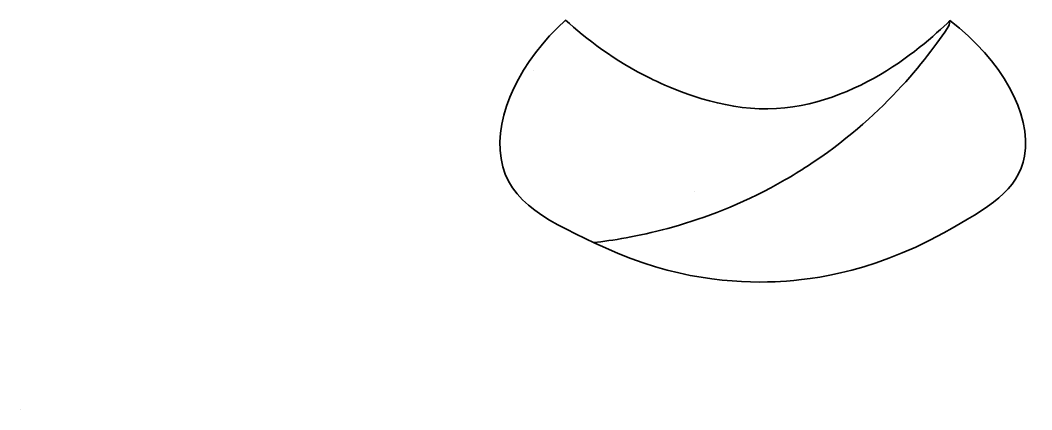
# Model space of a CAD drawing. Header units: inches. Extents: x -307 to 156, y 205 to 1723.
# Drawn here: x -11.3 to 85.5, y 204.6 to 241.9 of the extents above; entities outside this region: 2.
import ezdxf

# ---------------------------------------------------------------- set-up
doc = ezdxf.new("R2010")
doc.units = ezdxf.units.IN
doc.header["$MEASUREMENT"] = 0
doc.layers.add('Layer 1', color=7, linetype='Continuous')

msp = doc.modelspace()

# ---------------------------------------------------------------- linework, layer by layer
at = {"layer": 'Layer 1', "lineweight": 0}
for points in [[(155.928, 1722.967), (155.928, 1722.967)], [(-306.917, 1446.389), (-306.917, 1446.389)]]:
    msp.add_lwpolyline(points, dxfattribs=at)
at = {"layer": 'Layer 1', "color": 7, "lineweight": 35, "true_color": 0xffffff}
for points in [[(37.865, 237.067), (37.865, 237.067)], [(53.199, 225.54), (53.199, 225.54)], [(-11.289, 204.611), (-11.289, 204.611)]]:
    msp.add_lwpolyline(points, dxfattribs=at)
for points, knots in [([(60.935, 216.87), (57.155, 216.717), (51.297, 217.072), (44.697, 220.11), (39.316, 222.587), (35.425, 224.378), (34.715, 228.663), (34.02, 232.857), (36.605, 238.045), (40.896, 241.91), (42.812, 240.174), (45.546, 238.037), (49.052, 236.323), (50.132, 235.795), (54.234, 233.826), (58.597, 233.481), (67.525, 232.776), (74.813, 239.09), (77.674, 241.882), (82.613, 238.099), (85.5, 232.944), (84.797, 228.909), (84.22, 225.598), (81.385, 223.955), (77.098, 221.565), (69.778, 217.482), (63.412, 216.97), (60.935, 216.87)], [0, 0, 0, 0, 1, 1, 1, 2, 2, 2, 3, 3, 3, 4, 4, 4, 5, 5, 5, 6, 6, 6, 7, 7, 7, 8, 8, 8, 9, 9, 9, 9]), ([(43.609, 220.612), (43.609, 220.612), (44.274, 220.707), (44.274, 220.707), (48.057, 221.186), (54.71, 222.493), (61.864, 226.612), (62.581, 227.025), (63.304, 227.467), (64.029, 227.939), (71.109, 232.544), (75.37, 238.042), (77.611, 241.432), (77.611, 241.432), (77.674, 241.882), (77.674, 241.882)], [0, 0, 0, 0, 1, 1, 1, 2, 2, 2, 3, 3, 3, 4, 4, 4, 5, 5, 5, 5])]:
    msp.add_open_spline(points, degree=3, knots=knots, dxfattribs=at)

doc.saveas('drawing.dxf')
